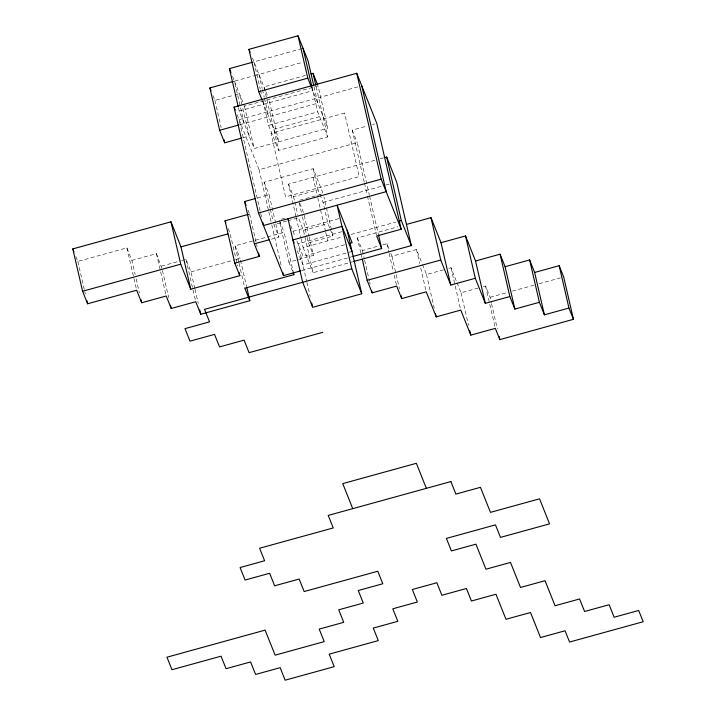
<?xml version="1.0" encoding="UTF-8"?>
<svg xmlns="http://www.w3.org/2000/svg" width="716" height="716" viewBox="0 0 716 716"><rect width="100%" height="100%" fill="white"/><g stroke="black" fill="none" stroke-linecap="round" stroke-linejoin="round"><path stroke-width="0.54" stroke-dasharray="3.58 2.69" d="M301.973 48.616L253.965 61.853L260.221 89.008M244.201 123.501L234.436 81.141L253.634 75.842M254.708 75.556L302.707 62.31M212.974 95.613L214.907 100.428L234.105 95.138M235.17 94.843L239.439 93.662L242.196 105.61M305.589 75.413L263.98 86.896L278.631 150.423L327.704 136.881L316.06 86.385M234.436 81.141L244.451 106.183L318.056 85.875L327.83 128.227L254.216 148.534L239.198 110.98L238.446 107.722M239.198 110.98L312.803 90.672M261.492 216.876L239.072 119.635L358.528 86.681M239.932 124.674L317.815 103.194L314.055 86.904M262.978 100.956L268.616 125.389L317.689 111.848L327.704 136.881M242.805 137.785L249.204 136.013L242.447 106.693M273.745 129.247L322.818 115.706M364.202 181.98L352.236 130.115L367.174 125.998M372.508 124.521L374.638 123.94M239.072 119.635L259.103 169.71L357.248 142.636L369.331 195.038M270.111 208.293L264.106 182.231L313.178 168.69L323.193 193.732L298.653 200.498M295.968 216.42L288.521 184.119L374.933 160.277M380.268 158.809L383.463 157.923M257.375 197.983L269.109 194.752L275.624 222.98M288.521 184.119L293.524 196.64L318.065 189.865L323.068 202.386L327.955 223.562L329.879 228.377M75.896 256.605L77.82 261.421L126.893 247.879L131.905 260.4L135.163 274.514M323.068 202.386L381.744 186.196M386.014 185.023L389.209 184.137M131.905 260.4L156.437 253.634L162.201 269.404M281.263 219.194L285.523 218.022M286.677 221.047L273.87 224.582L278.882 237.103L271.409 239.162M287.743 220.761L298.411 217.816L303.414 230.328L313.178 272.689L352.657 261.796M161.449 266.146L180.656 260.848M181.721 260.552L185.99 259.38L190.993 271.901L194.752 288.19M238.813 262.128L235.063 245.839L254.261 240.54M255.326 240.254L284.136 232.306L293.399 272.483M293.032 231.268L338.901 218.613M303.414 230.328L327.955 223.562M190.993 271.901L234.732 259.827M235.797 259.541L240.066 258.36L246.581 286.597M341.774 231.724L298.035 243.789L306.681 281.254M307.173 237.417L308.426 242.849L332.958 236.083L323.945 196.989M301.185 239.037L303.172 247.647L342.642 236.763M351.171 234.4L395.984 222.041M360.792 252.793L357.374 237.972L397.908 226.784M344.647 244.827L303.047 256.31L296.88 240.898M279.875 223.043L288.897 262.137L313.429 255.37L309.169 236.906M351.995 251.423L302.922 264.965L296.111 247.942M357.374 237.972L362.377 250.493L378.379 246.071M382.648 244.899L386.917 243.717L389.227 249.499M301.651 270.594L351.789 256.758M390.766 253.348L391.921 256.238L416.461 249.472L422.073 263.488M422.467 264.49L426.476 274.505L443.544 269.798M448.878 268.33L451.008 267.739L456.62 281.755M457.023 282.757L461.023 292.772L478.091 288.065M483.425 286.597L485.564 286.006L490.066 297.274L491.319 302.707M490.066 297.274L507.143 292.567M512.477 291.09L533.814 285.21M539.148 283.733L560.476 277.853M352.236 130.115L357.248 142.636M311.648 87.782L327.83 128.227M330.264 229.344L332.958 236.083M252.426 58.005L265.52 90.744M265.905 91.711L267.444 95.559M262.575 101.323L278.748 141.768L268.983 99.417M268.616 125.389L278.631 150.423M299.816 203.389L303.665 213.019M308.426 242.849L313.429 255.37M303.172 247.647L313.178 272.689M232.512 76.326L234.051 80.183M290.723 225.495L295.341 237.05M237.148 114.82L238.688 118.677M264.106 182.231L269.109 194.752M279.509 220.752L284.136 232.306M288.897 262.137L292.746 271.767M248.04 210.182L249.195 213.073M228.127 228.511L230.051 233.326L237.569 265.905M235.063 245.839L240.066 258.36M491.57 303.79L497.334 328.769M485.564 286.006L495.329 328.358M461.023 292.772L468.541 325.35M451.008 267.739L460.782 310.091M426.476 274.505L434.236 308.175M416.461 249.472L419.719 263.586M420.722 267.927L425.975 290.741M391.921 256.238L399.439 288.817M386.917 243.717L388.922 252.408M389.173 253.491L393.173 270.872M394.176 275.212L396.682 286.078M369.581 196.112L378.245 233.693M364.444 183.054L367.192 194.94M367.433 196.023L376.41 234.92M362.377 250.493L364.381 259.174M364.632 260.266L369.393 280.896M369.644 281.979L370.145 284.154M361.034 253.849L362.01 258.091M311.8 86.332L317.689 111.848M313.178 168.69L318.065 189.865M313.053 177.353L317.528 196.73M317.77 197.804L325.467 231.187M325.717 232.261L327.704 240.88M304.166 215.185L308.918 235.824M299.154 202.673L302.161 215.704M302.412 216.787L306.922 236.334M293.524 196.64L294.5 200.874M294.75 201.93L297.677 214.639M296.218 217.503L300.935 237.954M258.968 74.374L262.226 88.489M262.477 89.581L264.231 97.179M264.481 98.271L268.742 116.726M306.931 282.337L310.18 296.46M260.472 90.091L261.474 94.431M275.875 224.072L278.882 237.103M270.362 209.376L273.118 221.325M244.451 106.183L254.216 148.534M259.103 169.71L268.563 210.764M268.813 211.846L271.552 223.732M271.803 224.815L281.522 266.952M249.58 214.039L256.346 243.359M256.596 244.442L257.098 246.617M214.907 100.428L221.163 127.582M239.063 263.22L244.827 288.199M195.003 289.273L198.251 303.387M185.99 259.38L195.754 301.731M162.451 270.496L168.708 297.641M156.437 253.634L166.21 295.985M136.165 278.864L139.414 292.978M126.893 247.879L136.416 289.148M77.82 261.421L84.586 290.741M84.837 291.824L85.338 293.999M344.557 113.056L270.943 133.364L285.595 196.9L359.208 176.592L344.557 113.056"/><path stroke-width="1.07" d="M262.19 100.356L258.727 91.693L248.953 49.341L298.035 35.8L308.041 60.833L313.805 85.813M238.195 106.639L229.424 68.629L252.9 62.149M241.74 138.072L224.672 142.788L219.66 130.267L209.895 87.916L233.371 81.436M310.923 73.945L313.053 73.354L317.671 84.909M258.727 91.693L307.799 78.151L310.878 85.857M300.586 270.881L283.518 275.597L258.476 213.001L234.06 107.123L356.747 73.274L376.777 123.349L401.193 229.227L376.652 236.003L381.664 248.515L352.854 256.462M219.66 130.267L238.867 124.969M384.537 157.627L386.667 157.046L396.682 182.079L411.333 245.606L353.722 261.501M246.832 287.68L249.83 300.711L200.757 314.252L195.754 301.731L171.214 308.498L166.21 295.985L141.67 302.752L136.666 290.231L87.594 303.772L82.582 291.251L72.817 248.9L170.963 221.826L180.978 246.859L190.742 289.21L239.815 275.678L239.063 272.42M248.515 214.326L225.048 220.805L234.812 263.157L259.353 256.391L254.341 243.87L244.577 201.518L255.245 198.574M258.476 213.001L381.163 179.152L401.193 229.227M180.978 246.859L227.921 233.908M82.582 291.251L180.727 264.177L190.742 289.21M254.341 243.87L269.279 239.753M399.179 221.163L401.318 220.573L411.333 245.606M406.446 224.43L430.987 217.664L441.002 242.697L450.767 285.058L475.299 278.282L485.314 303.324L509.855 296.549L514.858 309.07L539.399 302.304L544.402 314.825L568.943 308.05L573.444 319.318L499.84 339.626L495.329 328.358L470.797 335.124L460.782 310.091L436.241 316.857L426.226 291.824L401.694 298.59L396.682 286.078L372.15 292.844L367.138 280.323L362.26 259.147M349.981 243.359L352.12 242.769L337.093 205.215L351.744 268.742L361.759 293.784L312.686 307.316L302.671 282.283L288.02 218.747M293.399 272.483L293.9 274.658L244.827 288.199L249.83 300.711M441.002 242.697L465.534 235.931L475.549 260.973L485.314 303.324M351.744 268.742L204.525 309.357L209.528 321.878L184.996 328.644L190 341.165L214.54 334.39L219.544 346.911L244.084 340.145L249.087 352.666L322.701 332.358M367.138 280.323L440.752 260.015L450.767 285.058M475.549 260.973L500.09 254.198L505.093 266.719L514.858 309.07M505.093 266.719L529.634 259.953L534.637 272.465L544.402 314.825M534.637 272.465L559.178 265.699L563.68 276.967L573.444 319.318M351.995 251.423L341.98 226.39L292.907 239.932L294.106 242.93M426.36 488.348L416.345 463.306L342.74 483.613L352.755 508.655M248.953 49.341L250.117 52.223M229.424 68.629L230.964 72.477M234.06 107.123L235.215 110.004M293.13 272.733L293.9 274.658M209.895 87.916L211.05 90.798M244.577 201.518L246.116 205.367M225.048 220.805L225.817 222.73M234.812 263.157L239.815 275.678M72.817 248.9L73.972 251.79M559.178 265.699L568.943 308.05M529.634 259.953L539.399 302.304M500.09 254.198L509.855 296.549M499.088 336.368L499.84 339.626M465.534 235.931L475.299 278.282M469.794 330.783L470.797 335.124M430.987 217.664L440.752 260.015M435.489 313.599L436.241 316.857M386.667 157.046L401.318 220.573M361.759 85.795L386.175 191.673L263.488 225.522L262.736 222.282M356.747 73.274L381.163 179.152M400.942 295.332L401.694 298.59M378.487 234.75L381.664 248.515M371.649 290.669L372.15 292.844M313.053 73.354L315.81 85.302M347.108 230.248L361.759 293.784M303.038 48.321L311.8 86.332M298.035 35.8L307.799 78.151M311.684 302.975L312.436 306.233M282.766 272.349L283.518 275.597M258.601 253.133L259.353 256.391M223.92 139.531L224.672 142.788M199.755 309.912L200.757 314.252M170.963 221.826L180.727 264.177M170.462 305.24L171.214 308.498M140.918 299.494L141.67 302.752M86.842 300.514L87.594 303.772M450.901 481.573L328.214 515.422L333.226 527.943L259.613 548.241L264.616 560.762L240.084 567.537L245.087 580.05L269.628 573.283L274.631 585.804L299.172 579.029L304.175 591.55L377.788 571.243L382.791 583.764L358.26 590.53L363.263 603.051L338.731 609.817L343.734 622.338L319.202 629.104L324.205 641.625L275.132 655.167L265.117 630.125L166.971 657.198L171.974 669.72L221.047 656.178L226.059 668.699L250.591 661.933L255.603 674.454L280.135 667.679L285.147 680.2L334.22 666.659L329.208 654.147L378.29 640.605L373.278 628.084L397.819 621.318L392.807 608.797L417.347 602.031L412.335 589.51L436.876 582.743L441.879 595.264L466.42 588.489L471.423 601.01L495.964 594.244L505.979 619.277L530.511 612.511L540.526 637.544L565.067 630.778L569.569 642.046L643.183 621.739L638.681 610.471L614.14 617.237L609.137 604.725L584.596 611.491L579.593 598.97L555.052 605.745L545.037 580.703L520.505 587.469L510.49 562.436L485.949 569.202L475.934 544.169L451.402 550.935L446.39 538.414L495.463 524.882L500.475 537.403L549.548 523.861L539.533 498.819L490.46 512.361L480.445 487.327L455.904 494.094L450.901 481.573"/></g></svg>
